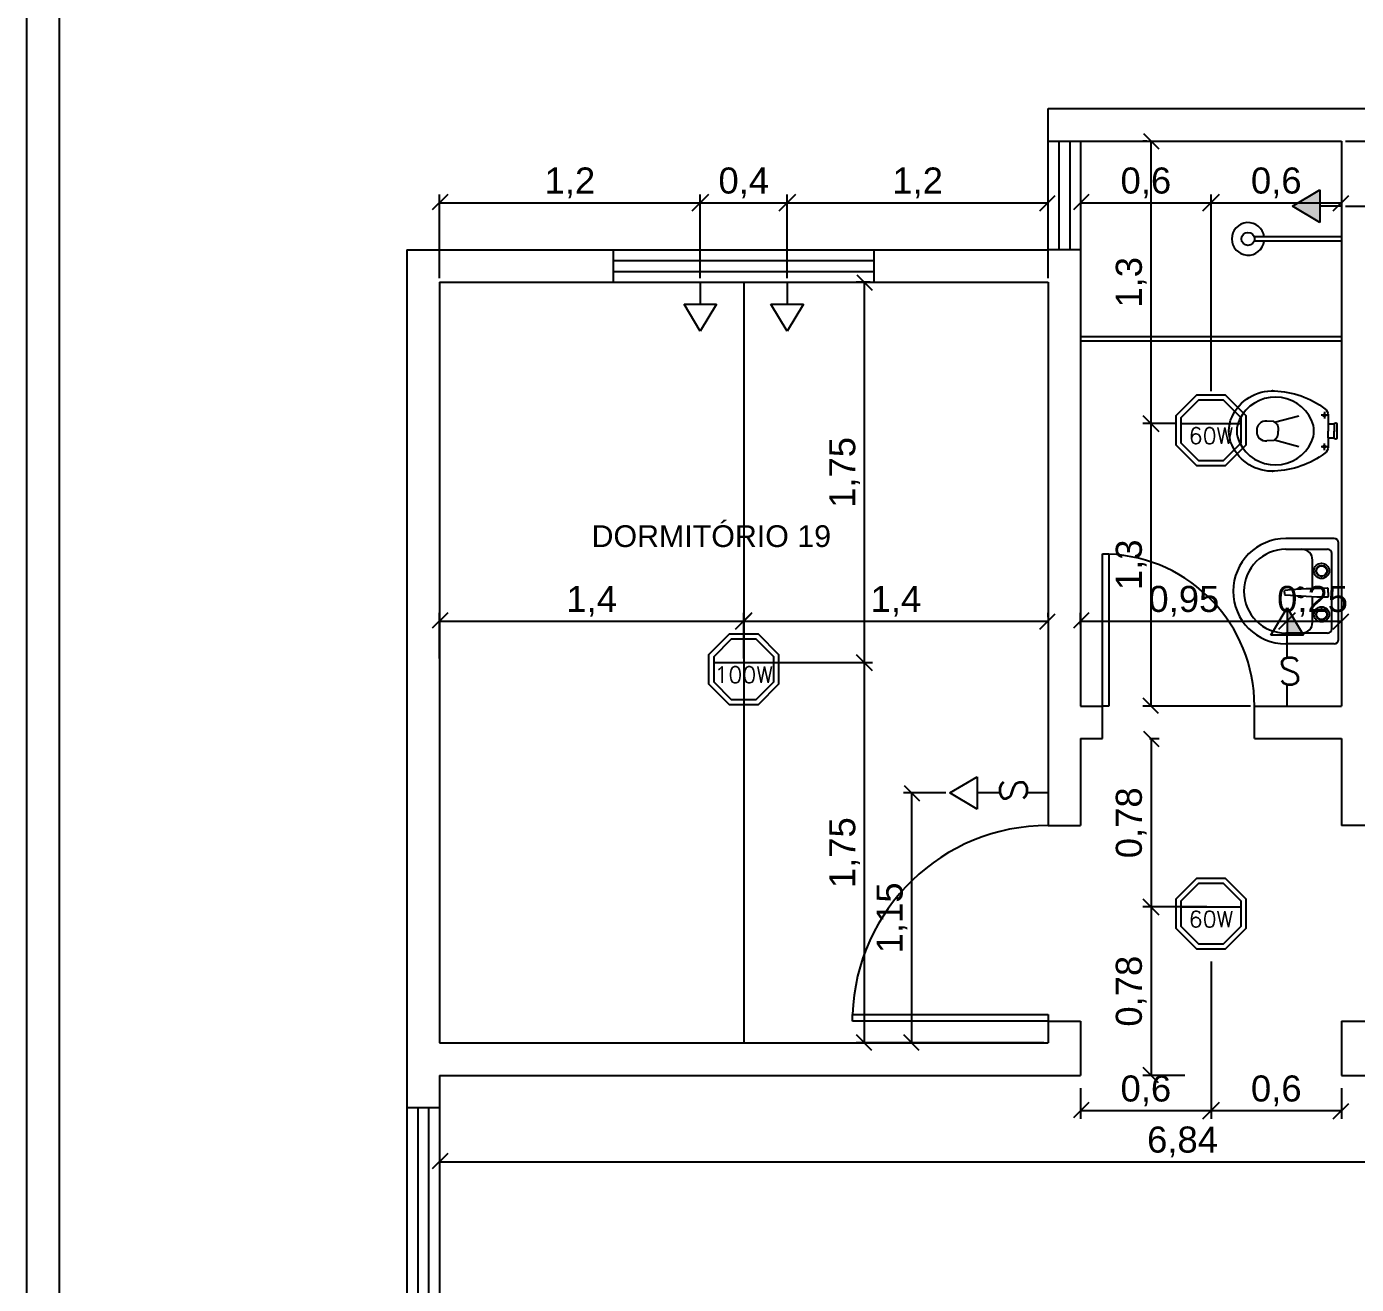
# Model space of a CAD drawing. Header units: millimetres. Extents: x 562 to 1062, y -27 to 300.
# Drawn here: x 650.36 to 656.48, y 248.46 to 254.25 of the extents above; entities that cross this region are included whole.
import ezdxf
from ezdxf.enums import TextEntityAlignment as Align

# ---------------------------------------------------------------- set-up
doc = ezdxf.new("R2010")
doc.units = ezdxf.units.MM
doc.header["$LTSCALE"] = 0.04
doc.linetypes.add('ACAD_ISO03W100', pattern=[30, 12, -18])
for name, color, linetype in [('01', 1, 'Continuous'), ('02', 2, 'Continuous'), ('03', 3, 'Continuous'), ('05', 5, 'Continuous'), ('2', 2, 'Continuous'), ('BAN', 11, 'Continuous'), ('LUMINAR', 2, 'Continuous'), ('TRACEJADO', 7, 'ACAD_ISO03W100')]:
    doc.layers.add(name, color=color, linetype=linetype)
doc.styles.add('SIMPLEX', font='SIMPLEX.SHX')
doc.styles.get("Standard").update_dxf_attribs({"font": 'arial.ttf'})
doc.dimstyles.new('ISO-25', dxfattribs={"dimscale": 0.03, "dimtxt": 4, "dimasz": 2.5, "dimexe": 1.25, "dimexo": 0.625, "dimtad": 1, "dimtxsty": 'Standard', "dimblk": 'OBLIQUE', "dimcen": 2.5, "dimadec": 3, "dimazin": 0, "dimtfac": 1, "dimtmove": 0, "dimatfit": 3, "dimldrblk": 'OBLIQUE', "dimfxl": 1, "dimarcsym": 0})

# ---------------------------------------------------------------- blocks, each defined once
blk = doc.blocks.new('_Oblique')
at = {"layer": 'TRACEJADO', "color": 0, "lineweight": -2}
blk.add_line((-0.5, -0.5), (0.5, 0.5), dxfattribs=at)
blk = doc.blocks.new('*D90')
at = {"layer": 'BAN', "color": 0, "lineweight": -2}
for p, q in [((652.2582, 253.0945), (652.2582, 253.4798)), ((652.2582, 253.4423), (653.4582, 253.4423)), ((653.4582, 253.0945), (653.4582, 253.4798))]:
    blk.add_line(p, q, dxfattribs=at)
at = {"layer": 'Defpoints', "color": 0}
for p in [(653.4582, 253.4423), (652.2582, 253.0757), (653.4582, 253.0757)]:
    blk.add_point(p, dxfattribs=at)
at = {"layer": 'BAN', "color": 0, "lineweight": -2, "xscale": 0.075, "yscale": 0.075, "zscale": 0.075, "rotation": 180}
blk.add_blockref('_Oblique', (652.2582, 253.4423), dxfattribs=at)
at = {"layer": 'BAN', "color": 0, "lineweight": -2, "xscale": 0.075, "yscale": 0.075, "zscale": 0.075}
blk.add_blockref('_Oblique', (653.4582, 253.4423), dxfattribs=at)
at = {"layer": 'BAN', "color": 0, "insert": (652.8582, 253.5331), "char_height": 0.12, "attachment_point": 5}
blk.add_mtext('1,2', dxfattribs=at)
blk = doc.blocks.new('*D91')
at = {"layer": 'BAN', "color": 0}
for p, q in [((653.4582, 253.0945), (653.4582, 253.4798)), ((653.4582, 253.4423), (653.8582, 253.4423)), ((653.8582, 253.0945), (653.8582, 253.4798))]:
    blk.add_line(p, q, dxfattribs=at)
at = {"layer": 'Defpoints', "color": 0}
for p in [(653.8582, 253.4423), (653.4582, 253.0757), (653.8582, 253.0757)]:
    blk.add_point(p, dxfattribs=at)
at = {"layer": 'BAN', "color": 0, "xscale": 0.075, "yscale": 0.075, "zscale": 0.075, "rotation": 180}
blk.add_blockref('_Oblique', (653.4582, 253.4423), dxfattribs=at)
at = {"layer": 'BAN', "color": 0, "xscale": 0.075, "yscale": 0.075, "zscale": 0.075}
blk.add_blockref('_Oblique', (653.8582, 253.4423), dxfattribs=at)
at = {"layer": 'BAN', "color": 0, "insert": (653.6582, 253.5331), "char_height": 0.12, "attachment_point": 5}
blk.add_mtext('0,4', dxfattribs=at)
blk = doc.blocks.new('*D92')
at = {"layer": 'BAN', "color": 0}
for p, q in [((653.8582, 253.0945), (653.8582, 253.4798)), ((653.8582, 253.4423), (655.0582, 253.4423)), ((655.0582, 253.0945), (655.0582, 253.4798))]:
    blk.add_line(p, q, dxfattribs=at)
at = {"layer": 'Defpoints', "color": 0}
for p in [(655.0582, 253.4423), (653.8582, 253.0757), (655.0582, 253.0757)]:
    blk.add_point(p, dxfattribs=at)
at = {"layer": 'BAN', "color": 0, "xscale": 0.075, "yscale": 0.075, "zscale": 0.075, "rotation": 180}
blk.add_blockref('_Oblique', (653.8582, 253.4423), dxfattribs=at)
at = {"layer": 'BAN', "color": 0, "xscale": 0.075, "yscale": 0.075, "zscale": 0.075}
blk.add_blockref('_Oblique', (655.0582, 253.4423), dxfattribs=at)
at = {"layer": 'BAN', "color": 0, "insert": (654.4582, 253.5331), "char_height": 0.12, "attachment_point": 5}
blk.add_mtext('1,2', dxfattribs=at)
blk = doc.blocks.new('*D93')
at = {"layer": 'BAN', "color": 0, "lineweight": -2}
for p, q in [((652.2582, 251.3445), (652.2582, 251.5541)), ((653.6582, 251.3445), (653.6582, 251.5541)), ((652.2582, 251.5166), (653.6582, 251.5166))]:
    blk.add_line(p, q, dxfattribs=at)
at = {"layer": 'Defpoints', "color": 0}
for p in [(653.6582, 251.5166), (652.2582, 251.3257), (653.6582, 251.3257)]:
    blk.add_point(p, dxfattribs=at)
at = {"layer": 'BAN', "color": 0, "lineweight": -2, "xscale": 0.075, "yscale": 0.075, "zscale": 0.075, "rotation": 180}
blk.add_blockref('_Oblique', (652.2582, 251.5166), dxfattribs=at)
at = {"layer": 'BAN', "color": 0, "lineweight": -2, "xscale": 0.075, "yscale": 0.075, "zscale": 0.075}
blk.add_blockref('_Oblique', (653.6582, 251.5166), dxfattribs=at)
at = {"layer": 'BAN', "color": 0, "insert": (652.9582, 251.6074), "char_height": 0.12, "attachment_point": 5}
blk.add_mtext('1,4', dxfattribs=at)
blk = doc.blocks.new('*D94')
at = {"layer": 'BAN', "color": 0}
for p, q in [((653.6582, 251.3445), (653.6582, 251.5541)), ((655.0582, 251.5353), (655.0582, 251.5541)), ((653.6582, 251.5166), (655.0582, 251.5166))]:
    blk.add_line(p, q, dxfattribs=at)
at = {"layer": 'Defpoints', "color": 0}
for p in [(655.0582, 251.5166), (655.0582, 251.5166), (653.6582, 251.3257)]:
    blk.add_point(p, dxfattribs=at)
at = {"layer": 'BAN', "color": 0, "xscale": 0.075, "yscale": 0.075, "zscale": 0.075, "rotation": 180}
blk.add_blockref('_Oblique', (653.6582, 251.5166), dxfattribs=at)
at = {"layer": 'BAN', "color": 0, "xscale": 0.075, "yscale": 0.075, "zscale": 0.075}
blk.add_blockref('_Oblique', (655.0582, 251.5166), dxfattribs=at)
at = {"layer": 'BAN', "color": 0, "insert": (654.3582, 251.6074), "char_height": 0.12, "attachment_point": 5}
blk.add_mtext('1,4', dxfattribs=at)
blk = doc.blocks.new('*D140')
at = {"layer": 'BAN', "color": 0, "lineweight": -2}
for p, q in [((652.2582, 249.407), (652.2582, 248.9909)), ((659.0957, 248.8254), (659.0957, 249.0659)), ((652.2582, 249.0284), (659.0957, 249.0284))]:
    blk.add_line(p, q, dxfattribs=at)
at = {"layer": 'Defpoints', "color": 0}
for p in [(652.2582, 249.4257), (659.0957, 249.0284), (659.0957, 248.8067)]:
    blk.add_point(p, dxfattribs=at)
at = {"layer": 'BAN', "color": 0, "lineweight": -2, "xscale": 0.075, "yscale": 0.075, "zscale": 0.075, "rotation": 180}
blk.add_blockref('_Oblique', (652.2582, 249.0284), dxfattribs=at)
at = {"layer": 'BAN', "color": 0, "lineweight": -2, "xscale": 0.075, "yscale": 0.075, "zscale": 0.075}
blk.add_blockref('_Oblique', (659.0957, 249.0284), dxfattribs=at)
at = {"layer": 'BAN', "color": 0, "insert": (655.677, 249.1192), "char_height": 0.12, "attachment_point": 5}
blk.add_mtext('6,84', dxfattribs=at)
blk = doc.blocks.new('*D146')
at = {"layer": 'BAN', "color": 0}
for p, q in [((655.2082, 253.707), (655.2082, 253.4048)), ((655.2082, 253.4423), (655.8082, 253.4423)), ((655.8082, 252.5754), (655.8082, 253.4798))]:
    blk.add_line(p, q, dxfattribs=at)
at = {"layer": 'Defpoints', "color": 0}
for p in [(655.2082, 253.7257), (655.8082, 253.4423), (655.8082, 252.5567)]:
    blk.add_point(p, dxfattribs=at)
at = {"layer": 'BAN', "color": 0, "xscale": 0.075, "yscale": 0.075, "zscale": 0.075, "rotation": 180}
blk.add_blockref('_Oblique', (655.2082, 253.4423), dxfattribs=at)
at = {"layer": 'BAN', "color": 0, "xscale": 0.075, "yscale": 0.075, "zscale": 0.075}
blk.add_blockref('_Oblique', (655.8082, 253.4423), dxfattribs=at)
at = {"layer": 'BAN', "color": 0, "insert": (655.5082, 253.5331), "char_height": 0.12, "attachment_point": 5}
blk.add_mtext('0,6', dxfattribs=at)
blk = doc.blocks.new('*D147')
at = {"layer": 'BAN', "color": 0}
for p, q in [((656.4082, 253.707), (656.4082, 253.4048)), ((655.8082, 252.5754), (655.8082, 253.4798)), ((655.8082, 253.4423), (656.4082, 253.4423))]:
    blk.add_line(p, q, dxfattribs=at)
at = {"layer": 'Defpoints', "color": 0}
for p in [(656.4082, 253.7257), (656.4082, 253.4423), (655.8082, 252.5567)]:
    blk.add_point(p, dxfattribs=at)
at = {"layer": 'BAN', "color": 0, "xscale": 0.075, "yscale": 0.075, "zscale": 0.075, "rotation": 180}
blk.add_blockref('_Oblique', (655.8082, 253.4423), dxfattribs=at)
at = {"layer": 'BAN', "color": 0, "xscale": 0.075, "yscale": 0.075, "zscale": 0.075}
blk.add_blockref('_Oblique', (656.4082, 253.4423), dxfattribs=at)
at = {"layer": 'BAN', "color": 0, "insert": (656.1082, 253.5331), "char_height": 0.12, "attachment_point": 5}
blk.add_mtext('0,6', dxfattribs=at)
blk = doc.blocks.new('*D209')
at = {"layer": 'BAN', "color": 0, "lineweight": -2}
for p, q in [((654.5881, 250.7254), (654.3936, 250.7254)), ((654.4311, 249.5757), (654.4311, 250.7254)), ((655.0395, 249.5757), (654.3936, 249.5757))]:
    blk.add_line(p, q, dxfattribs=at)
at = {"layer": 'Defpoints', "color": 0}
for p in [(654.4311, 250.7254), (654.6068, 250.7254), (655.0582, 249.5757)]:
    blk.add_point(p, dxfattribs=at)
at = {"layer": 'BAN', "color": 0, "lineweight": -2, "xscale": 0.075, "yscale": 0.075, "zscale": 0.075}
for p, rotation in [((654.4311, 250.7254), 90), ((654.4311, 249.5757), 270)]:
    blk.add_blockref('_Oblique', p, dxfattribs=dict(at, rotation=rotation))
at = {"layer": 'BAN', "color": 0, "insert": (654.3402, 250.1506), "char_height": 0.12, "attachment_point": 5, "rotation": 90}
blk.add_mtext('1,15', dxfattribs=at)
blk = doc.blocks.new('*D210')
at = {"layer": 'BAN', "color": 0, "lineweight": -2}
for p, q in [((655.6509, 252.4257), (655.4944, 252.4257)), ((655.5319, 251.1257), (655.5319, 252.4257)), ((655.9895, 251.1257), (655.4944, 251.1257))]:
    blk.add_line(p, q, dxfattribs=at)
at = {"layer": 'Defpoints', "color": 0}
for p in [(655.5319, 252.4257), (655.6697, 252.4257), (656.0082, 251.1257)]:
    blk.add_point(p, dxfattribs=at)
at = {"layer": 'BAN', "color": 0, "lineweight": -2, "xscale": 0.075, "yscale": 0.075, "zscale": 0.075}
for p, rotation in [((655.5319, 252.4257), 90), ((655.5319, 251.1257), 270)]:
    blk.add_blockref('_Oblique', p, dxfattribs=dict(at, rotation=rotation))
at = {"layer": 'BAN', "color": 0, "insert": (655.441, 251.7757), "char_height": 0.12, "attachment_point": 5, "rotation": 90}
blk.add_mtext('1,3', dxfattribs=at)
blk = doc.blocks.new('*D211')
at = {"layer": 'BAN', "color": 0}
for p, q in [((655.5131, 253.7257), (655.4944, 253.7257)), ((655.5319, 252.4257), (655.5319, 253.7257)), ((655.6509, 252.4257), (655.4944, 252.4257))]:
    blk.add_line(p, q, dxfattribs=at)
at = {"layer": 'Defpoints', "color": 0}
for p in [(655.5319, 253.7257), (655.5319, 253.7257), (655.6697, 252.4257)]:
    blk.add_point(p, dxfattribs=at)
at = {"layer": 'BAN', "color": 0, "xscale": 0.075, "yscale": 0.075, "zscale": 0.075}
for p, rotation in [((655.5319, 253.7257), 90), ((655.5319, 252.4257), 270)]:
    blk.add_blockref('_Oblique', p, dxfattribs=dict(at, rotation=rotation))
at = {"layer": 'BAN', "color": 0, "insert": (655.441, 253.0757), "char_height": 0.12, "attachment_point": 5, "rotation": 90}
blk.add_mtext('1,3', dxfattribs=at)
blk = doc.blocks.new('*D212')
at = {"layer": 'BAN', "color": 0}
for p, q in [((655.2082, 251.4978), (655.2082, 251.5541)), ((656.1579, 251.5584), (656.1579, 251.4791)), ((655.2082, 251.5166), (656.1579, 251.5166))]:
    blk.add_line(p, q, dxfattribs=at)
at = {"layer": 'Defpoints', "color": 0}
for p in [(656.1579, 251.5771), (656.1579, 251.5166), (655.2082, 251.4791)]:
    blk.add_point(p, dxfattribs=at)
at = {"layer": 'BAN', "color": 0, "xscale": 0.075, "yscale": 0.075, "zscale": 0.075, "rotation": 180}
blk.add_blockref('_Oblique', (655.2082, 251.5166), dxfattribs=at)
at = {"layer": 'BAN', "color": 0, "xscale": 0.075, "yscale": 0.075, "zscale": 0.075}
blk.add_blockref('_Oblique', (656.1579, 251.5166), dxfattribs=at)
at = {"layer": 'BAN', "color": 0, "insert": (655.6831, 251.6074), "char_height": 0.12, "attachment_point": 5}
blk.add_mtext('0,95', dxfattribs=at)
blk = doc.blocks.new('*D213')
at = {"layer": 'BAN', "color": 0}
for p, q in [((656.1579, 251.5584), (656.1579, 251.4791)), ((656.4082, 251.5584), (656.4082, 251.4791)), ((656.1579, 251.5166), (656.4082, 251.5166))]:
    blk.add_line(p, q, dxfattribs=at)
at = {"layer": 'Defpoints', "color": 0}
for p in [(656.1579, 251.5771), (656.4082, 251.5771), (656.4082, 251.5166)]:
    blk.add_point(p, dxfattribs=at)
at = {"layer": 'BAN', "color": 0, "xscale": 0.075, "yscale": 0.075, "zscale": 0.075, "rotation": 180}
blk.add_blockref('_Oblique', (656.1579, 251.5166), dxfattribs=at)
at = {"layer": 'BAN', "color": 0, "xscale": 0.075, "yscale": 0.075, "zscale": 0.075}
blk.add_blockref('_Oblique', (656.4082, 251.5166), dxfattribs=at)
at = {"layer": 'BAN', "color": 0, "insert": (656.2752, 251.6074), "char_height": 0.12, "attachment_point": 5}
blk.add_mtext('0,25', dxfattribs=at)
blk = doc.blocks.new('*D218')
at = {"layer": 'BAN', "color": 0, "lineweight": -2}
for p, q in [((656.427, 253.7257), (656.8398, 253.7257)), ((656.8023, 253.7257), (656.8023, 253.4257)), ((656.427, 253.4257), (656.8398, 253.4257))]:
    blk.add_line(p, q, dxfattribs=at)
at = {"layer": 'Defpoints', "color": 0}
for p in [(656.4082, 253.7257), (656.4082, 253.4257), (656.8023, 253.4257)]:
    blk.add_point(p, dxfattribs=at)
at = {"layer": 'BAN', "color": 0, "lineweight": -2, "xscale": 0.075, "yscale": 0.075, "zscale": 0.075}
for p, rotation in [((656.8023, 253.7257), 90), ((656.8023, 253.4257), 270)]:
    blk.add_blockref('_Oblique', p, dxfattribs=dict(at, rotation=rotation))
at = {"layer": 'BAN', "color": 0, "insert": (656.7115, 253.5757), "char_height": 0.12, "attachment_point": 5, "rotation": 90}
blk.add_mtext('0,3', dxfattribs=at)
blk = doc.blocks.new('*D220')
at = {"layer": 'BAN', "color": 0, "lineweight": -2}
for p, q in [((653.677, 251.3257), (654.2507, 251.3257)), ((654.2132, 249.5757), (654.2132, 251.3257)), ((655.0395, 249.5757), (654.1757, 249.5757))]:
    blk.add_line(p, q, dxfattribs=at)
at = {"layer": 'Defpoints', "color": 0}
for p in [(653.6582, 251.3257), (654.2132, 251.3257), (655.0582, 249.5757)]:
    blk.add_point(p, dxfattribs=at)
at = {"layer": 'BAN', "color": 0, "lineweight": -2, "xscale": 0.075, "yscale": 0.075, "zscale": 0.075}
for p, rotation in [((654.2132, 251.3257), 90), ((654.2132, 249.5757), 270)]:
    blk.add_blockref('_Oblique', p, dxfattribs=dict(at, rotation=rotation))
at = {"layer": 'BAN', "color": 0, "insert": (654.1223, 250.4507), "char_height": 0.12, "attachment_point": 5, "rotation": 90}
blk.add_mtext('1,75', dxfattribs=at)
blk = doc.blocks.new('*D221')
at = {"layer": 'BAN', "color": 0}
for p, q in [((654.2395, 253.0757), (654.1757, 253.0757)), ((654.2132, 251.3257), (654.2132, 253.0757)), ((653.677, 251.3257), (654.2507, 251.3257))]:
    blk.add_line(p, q, dxfattribs=at)
at = {"layer": 'Defpoints', "color": 0}
for p in [(654.2132, 253.0757), (654.2582, 253.0757), (653.6582, 251.3257)]:
    blk.add_point(p, dxfattribs=at)
at = {"layer": 'BAN', "color": 0, "xscale": 0.075, "yscale": 0.075, "zscale": 0.075}
for p, rotation in [((654.2132, 253.0757), 90), ((654.2132, 251.3257), 270)]:
    blk.add_blockref('_Oblique', p, dxfattribs=dict(at, rotation=rotation))
at = {"layer": 'BAN', "color": 0, "insert": (654.1223, 252.2007), "char_height": 0.12, "attachment_point": 5, "rotation": 90}
blk.add_mtext('1,75', dxfattribs=at)
blk = doc.blocks.new('*D227')
at = {"layer": 'BAN', "color": 0, "lineweight": -2}
for p, q in [((655.525, 250.9757), (655.5694, 250.9757)), ((655.5319, 250.9757), (655.5319, 250.2007)), ((655.7895, 250.2007), (655.4944, 250.2007))]:
    blk.add_line(p, q, dxfattribs=at)
at = {"layer": 'Defpoints', "color": 0}
for p in [(655.5062, 250.9757), (655.5319, 250.2007), (655.8082, 250.2007)]:
    blk.add_point(p, dxfattribs=at)
at = {"layer": 'BAN', "color": 0, "lineweight": -2, "xscale": 0.075, "yscale": 0.075, "zscale": 0.075}
for p, rotation in [((655.5319, 250.9757), 90), ((655.5319, 250.2007), 270)]:
    blk.add_blockref('_Oblique', p, dxfattribs=dict(at, rotation=rotation))
at = {"layer": 'BAN', "color": 0, "insert": (655.441, 250.5882), "char_height": 0.12, "attachment_point": 5, "rotation": 90}
blk.add_mtext('0,78', dxfattribs=at)
blk = doc.blocks.new('*D228')
at = {"layer": 'BAN', "color": 0}
for p, q in [((655.7895, 250.2007), (655.4944, 250.2007)), ((655.5319, 250.2007), (655.5319, 249.4257)), ((655.6875, 249.4257), (655.4944, 249.4257))]:
    blk.add_line(p, q, dxfattribs=at)
at = {"layer": 'Defpoints', "color": 0}
for p in [(655.8082, 250.2007), (655.5319, 249.4257), (655.7062, 249.4257)]:
    blk.add_point(p, dxfattribs=at)
at = {"layer": 'BAN', "color": 0, "xscale": 0.075, "yscale": 0.075, "zscale": 0.075}
for p, rotation in [((655.5319, 250.2007), 90), ((655.5319, 249.4257), 270)]:
    blk.add_blockref('_Oblique', p, dxfattribs=dict(at, rotation=rotation))
at = {"layer": 'BAN', "color": 0, "insert": (655.441, 249.8132), "char_height": 0.12, "attachment_point": 5, "rotation": 90}
blk.add_mtext('0,78', dxfattribs=at)
blk = doc.blocks.new('*D229')
at = {"layer": 'BAN', "color": 0, "lineweight": -2}
for p, q in [((655.8082, 249.9497), (655.8082, 249.226)), ((655.2082, 249.3671), (655.2082, 249.226)), ((655.2082, 249.2635), (655.8082, 249.2635))]:
    blk.add_line(p, q, dxfattribs=at)
at = {"layer": 'Defpoints', "color": 0}
for p in [(655.8082, 249.9685), (655.2082, 249.3859), (655.8082, 249.2635)]:
    blk.add_point(p, dxfattribs=at)
at = {"layer": 'BAN', "color": 0, "lineweight": -2, "xscale": 0.075, "yscale": 0.075, "zscale": 0.075, "rotation": 180}
blk.add_blockref('_Oblique', (655.2082, 249.2635), dxfattribs=at)
at = {"layer": 'BAN', "color": 0, "lineweight": -2, "xscale": 0.075, "yscale": 0.075, "zscale": 0.075}
blk.add_blockref('_Oblique', (655.8082, 249.2635), dxfattribs=at)
at = {"layer": 'BAN', "color": 0, "insert": (655.5082, 249.3543), "char_height": 0.12, "attachment_point": 5}
blk.add_mtext('0,6', dxfattribs=at)
blk = doc.blocks.new('*D230')
at = {"layer": 'BAN', "color": 0}
for p, q in [((655.8082, 249.9497), (655.8082, 249.226)), ((656.4082, 249.3671), (656.4082, 249.226)), ((655.8082, 249.2635), (656.4082, 249.2635))]:
    blk.add_line(p, q, dxfattribs=at)
at = {"layer": 'Defpoints', "color": 0}
for p in [(655.8082, 249.9685), (656.4082, 249.3859), (656.4082, 249.2635)]:
    blk.add_point(p, dxfattribs=at)
at = {"layer": 'BAN', "color": 0, "xscale": 0.075, "yscale": 0.075, "zscale": 0.075, "rotation": 180}
blk.add_blockref('_Oblique', (655.8082, 249.2635), dxfattribs=at)
at = {"layer": 'BAN', "color": 0, "xscale": 0.075, "yscale": 0.075, "zscale": 0.075}
blk.add_blockref('_Oblique', (656.4082, 249.2635), dxfattribs=at)
at = {"layer": 'BAN', "color": 0, "insert": (656.1082, 249.3543), "char_height": 0.12, "attachment_point": 5}
blk.add_mtext('0,6', dxfattribs=at)

msp = doc.modelspace()

# ---------------------------------------------------------------- hatches: boundary and pattern name
at = {"layer": '03'}
msp.add_hatch(color=256, dxfattribs=at).paths.add_polyline_path([(656.3082, 253.5007), (656.1832, 253.4257), (656.3082, 253.3507)])
h = msp.add_hatch(color=256, dxfattribs=at)
h.paths.add_polyline_path([(656.1579, 251.5771), (656.1579, 251.4615), (656.2252, 251.4615, 0.010312), (656.2273, 251.4615)])
h.paths.add_polyline_path([(656.2273, 251.4615), (656.1579, 251.4615), (656.1579, 251.4521), (656.2329, 251.4521)])

# ---------------------------------------------------------------- linework, layer by layer
at = {"color": 0, "linetype": 'ByBlock'}
for p in [(656.0911, 252.5763), (655.8904, 252.3913), (655.8904, 252.3913), (656.0911, 252.2063)]:
    msp.add_point(p, dxfattribs=at)
at = {"layer": '01'}
for p, q in [((656.4082, 253.2857), (656.0065, 253.2857)), ((656.4082, 253.2657), (656.0065, 253.2657)), ((655.2082, 252.8257), (656.4082, 252.8257)), ((655.2082, 252.8057), (656.4082, 252.8057)), ((656.1009, 252.4325), (656.2126, 252.4618)), ((656.3451, 252.4639), (656.3144, 252.4639)), ((656.3297, 252.4792), (656.3297, 252.4485)), ((656.0977, 252.4344), (656.0645, 252.4369)), ((656.3467, 252.4231), (656.3467, 252.3913)), ((656.3754, 252.4231), (656.3754, 252.3913)), ((656.0977, 252.3481), (656.0645, 252.3457)), ((656.1005, 252.3502), (656.2126, 252.3208)), ((656.3467, 252.3595), (656.3467, 252.3913)), ((656.3754, 252.3595), (656.3754, 252.3913)), ((656.3451, 252.3188), (656.3144, 252.3188)), ((656.3297, 252.3034), (656.3297, 252.3341)), ((656.3752, 251.8965), (656.1527, 251.8965)), ((656.3952, 251.4315), (656.3952, 251.8765)), ((656.1527, 251.847), (656.2252, 251.847)), ((656.2252, 251.847), (656.344, 251.847)), ((656.2752, 251.6656), (656.2752, 251.797)), ((656.364, 251.4815), (656.364, 251.827)), ((656.3468, 251.6475), (656.3468, 251.6655)), ((656.1468, 251.6475), (656.1468, 251.6557)), ((656.1468, 251.6475), (656.1468, 251.6394)), ((656.2752, 251.5115), (656.2752, 251.6295)), ((656.3468, 251.6475), (656.3468, 251.6296)), ((656.344, 251.4615), (656.1527, 251.4615)), ((656.3752, 251.4115), (656.1527, 251.4115))]:
    msp.add_line(p, q, dxfattribs=at)
msp.add_lwpolyline([(656.3756, 252.4246, -0.868852), (656.3867, 252.4231), (656.3867, 252.3913), (656.3867, 252.3595, -0.868852), (656.3756, 252.358), (656.3469, 252.358), (656.3469, 252.3175, -0.237631), (656.3324, 252.2887, -0.148029), (656.0998, 252.2065, -0.31016), (655.9046, 252.3262, -0.21646), (655.9046, 252.4565, -0.30817), (656.0998, 252.5761, -0.152934), (656.3324, 252.4939, -0.237634), (656.3469, 252.4651), (656.3469, 252.4246), (656.3756, 252.4246)], format="xyb", dxfattribs=at)
for centre, radius in [((655.9782, 253.2757), 0.03), ((656.3297, 252.4639), 0.00512), ((656.3297, 252.3188), 0.00512), ((656.3168, 251.7475), 0.035), ((656.3168, 251.7475), 0.025), ((656.3168, 251.7475), 0.024), ((656.3168, 251.5475), 0.035), ((656.3168, 251.5475), 0.025), ((656.3168, 251.5475), 0.024)]:
    msp.add_circle(centre, radius, dxfattribs=at)
for centre, radius, start, end in [((655.9782, 253.2757), 0.075, 7.66226, 352.33774), ((656.1043, 252.3642), 0.1833, 24.88174, 153.93377), ((656.0413, 252.3913), 0.1148, 152.27758, 207.72242), ((656.0597, 252.3961), 0.0411, 83.38385, 186.61615), ((656.08, 252.3999), 0.0388, 347.22588, 62.84653), ((656.1643, 252.3913), 0.1175, 334.82339, 25.17661), ((656.1043, 252.4186), 0.1833, 206.09832, 335.08617), ((656.0599, 252.3867), 0.0412, 173.55086, 276.44914), ((656.0718, 252.3864), 0.0462, 304.01379, 6.04102), ((656.1527, 251.654), 0.2425, 90, 270), ((656.3752, 251.8765), 0.02, 0, 90), ((656.1527, 251.654), 0.193, 90, 270), ((656.2252, 251.797), 0.05, 0, 90), ((656.344, 251.827), 0.02, 0, 90), ((656.389, 248.8182), 2.8497, 90.88971, 94.83899), ((656.2198, 251.6489), 0.0225, 41.22337, 145.61809), ((656.3448, 251.6655), 0.002, 0, 90.88971), ((656.1488, 251.6557), 0.002, 94.83899, 180), ((656.1488, 251.6394), 0.002, 180, 265.16101), ((656.389, 254.4769), 2.8497, 265.16101, 269.11029), ((656.2198, 251.6489), 0.0225, 224.22519, 308.92653), ((656.3448, 251.6296), 0.002, 269.11029, 0), ((656.2252, 251.5115), 0.05, 270, 0), ((656.344, 251.4815), 0.02, 270, 0), ((656.3752, 251.4315), 0.02, 270, 0)]:
    msp.add_arc(centre, radius, start, end, dxfattribs=at)
msp.add_point((656.3867, 252.3913), dxfattribs=at)
at = {"layer": '02'}
for p, q in [((655.1082, 253.7257), (655.1082, 253.2257)), ((655.1582, 253.7257), (655.1582, 253.2257)), ((653.0582, 253.2257), (654.2582, 253.2257)), ((653.0582, 253.1757), (654.2582, 253.1757)), ((653.0582, 253.1257), (654.2582, 253.1257)), ((653.0582, 253.0757), (654.2582, 253.0757)), ((655.3382, 251.1257), (655.3082, 251.1257)), ((655.0582, 249.7057), (655.0582, 249.6757)), ((652.1082, 249.2757), (652.1082, 248.0757)), ((652.1582, 249.2757), (652.1582, 248.0757)), ((652.2082, 249.2757), (652.2082, 248.0757)), ((652.2582, 249.2757), (652.2582, 248.0757))]:
    msp.add_line(p, q, dxfattribs=at)
at = {"layer": '03'}
for p, q in [((656.1832, 253.4257), (656.3082, 253.5007)), ((656.3082, 253.5007), (656.3082, 253.3507)), ((656.3082, 253.3507), (656.1832, 253.4257)), ((656.4082, 253.4257), (656.3082, 253.4257)), ((653.4582, 253.0757), (653.4582, 252.9757)), ((653.8582, 253.0757), (653.8582, 252.9757)), ((653.3832, 252.9757), (653.5332, 252.9757)), ((653.4582, 252.8507), (653.3832, 252.9757)), ((653.5332, 252.9757), (653.4582, 252.8507)), ((653.8582, 252.8507), (653.7832, 252.9757)), ((653.7832, 252.9757), (653.9332, 252.9757)), ((653.9332, 252.9757), (653.8582, 252.8507)), ((656.0829, 251.4521), (656.1579, 251.5771)), ((656.1579, 251.5771), (656.2329, 251.4521)), ((656.1579, 251.5771), (656.1579, 251.4521)), ((656.2329, 251.4521), (656.0829, 251.4521)), ((656.1579, 251.3521), (656.1579, 251.4521)), ((656.1582, 251.1257), (656.1582, 251.2257)), ((654.6068, 250.7254), (654.7318, 250.8004)), ((654.7318, 250.8004), (654.7318, 250.6504)), ((654.7318, 250.6504), (654.6068, 250.7254)), ((654.8318, 250.7254), (654.7318, 250.7254)), ((655.0582, 250.7257), (654.9582, 250.7257))]:
    msp.add_line(p, q, dxfattribs=at)
for points in [[(655.7413, 252.5567), (655.6466, 252.462), (655.6466, 252.328), (655.7413, 252.2333), (655.8752, 252.2333), (655.9699, 252.328), (655.9699, 252.462), (655.8752, 252.5567)], [(653.5913, 251.4567), (653.4966, 251.362), (653.4966, 251.228), (653.5913, 251.1333), (653.7252, 251.1333), (653.8199, 251.228), (653.8199, 251.362), (653.7252, 251.4567)], [(655.7413, 250.3317), (655.6466, 250.237), (655.6466, 250.103), (655.7413, 250.0083), (655.8752, 250.0083), (655.9699, 250.103), (655.9699, 250.237), (655.8752, 250.3317)]]:
    msp.add_lwpolyline(points, close=True, dxfattribs=at)
at = {"layer": '05'}
for p, q in [((650.3582, 269.7757), (650.3582, 239.7649)), ((650.5082, 269.6257), (650.5082, 239.7649)), ((655.0582, 253.2257), (655.0582, 253.8757)), ((655.0582, 253.8757), (656.5582, 253.8757)), ((655.0582, 253.7257), (655.2082, 253.7257)), ((655.2082, 253.7257), (655.2082, 251.1257)), ((655.2082, 253.7257), (656.4082, 253.7257)), ((656.4082, 253.7257), (656.4082, 251.1257)), ((652.1082, 253.2257), (652.1082, 249.2757)), ((652.1082, 253.2257), (653.0582, 253.2257)), ((653.0582, 253.0757), (653.0582, 253.2257)), ((654.2582, 253.2257), (655.0582, 253.2257)), ((654.2582, 253.0757), (654.2582, 253.2257)), ((655.2082, 253.2257), (655.0582, 253.2257)), ((652.2582, 253.0757), (652.2582, 249.5757)), ((652.2582, 253.0757), (653.0582, 253.0757)), ((654.2582, 253.0757), (655.0582, 253.0757)), ((655.0582, 253.0757), (655.0582, 250.5757)), ((655.2082, 251.1257), (655.3082, 251.1257)), ((655.3082, 250.9757), (655.3082, 251.1257)), ((656.0082, 250.9757), (656.0082, 251.1257)), ((656.0082, 251.1257), (656.4082, 251.1257)), ((655.2082, 250.9757), (655.2082, 250.5757)), ((655.2082, 250.9757), (655.3082, 250.9757)), ((656.0082, 250.9757), (656.4082, 250.9757)), ((656.4082, 250.9757), (656.4082, 250.5757)), ((655.0582, 250.5757), (655.2082, 250.5757)), ((656.5582, 250.5757), (656.4082, 250.5757)), ((655.0582, 249.6757), (655.2082, 249.6757)), ((655.0582, 249.6757), (655.0582, 249.5757)), ((655.2082, 249.6757), (655.2082, 249.4257)), ((656.4082, 249.6757), (656.4082, 249.4257)), ((656.4082, 249.6757), (656.5582, 249.6757)), ((652.2582, 249.5757), (655.0582, 249.5757)), ((652.2582, 249.4257), (652.2582, 249.2757)), ((652.2582, 249.4257), (655.2082, 249.4257)), ((656.4082, 249.4257), (656.5582, 249.4257)), ((652.2582, 249.2757), (652.1082, 249.2757))]:
    msp.add_line(p, q, dxfattribs=at)
at = {"layer": '2'}
for p, q in [((655.3082, 251.8257), (655.3382, 251.8257)), ((655.3082, 251.1257), (655.3082, 251.8257)), ((655.3382, 251.8257), (655.3382, 251.1257)), ((654.1582, 249.7057), (655.0582, 249.7057)), ((654.1582, 249.6757), (654.1582, 249.7057)), ((655.0582, 249.6757), (654.1582, 249.6757))]:
    msp.add_line(p, q, dxfattribs=at)
for centre, radius, start, end in [((655.3082, 251.1257), 0.7, 0, 87.54371), ((655.0582, 249.6757), 0.9, 90, 178.08979)]:
    msp.add_arc(centre, radius, start, end, dxfattribs=at)
at = {"layer": 'BAN'}
msp.add_line((653.6582, 253.0757), (653.6582, 249.5757), dxfattribs=at)
at = {"layer": 'LUMINAR', "color": 1}
for p, q in [((655.6697, 252.4257), (655.9468, 252.4257)), ((653.5197, 251.3257), (653.7968, 251.3257)), ((655.6697, 250.2007), (655.9468, 250.2007))]:
    msp.add_line(p, q, dxfattribs=at)
for points in [[(655.7508, 252.5336), (655.6697, 252.4524), (655.6697, 252.3376), (655.7508, 252.2564), (655.8657, 252.2564), (655.9468, 252.3376), (655.9468, 252.4524), (655.8657, 252.5336)], [(653.6008, 251.4336), (653.5197, 251.3524), (653.5197, 251.2376), (653.6008, 251.1564), (653.7157, 251.1564), (653.7968, 251.2376), (653.7968, 251.3524), (653.7157, 251.4336)], [(655.7508, 250.3086), (655.6697, 250.2274), (655.6697, 250.1126), (655.7508, 250.0314), (655.8657, 250.0314), (655.9468, 250.1126), (655.9468, 250.2274), (655.8657, 250.3086)]]:
    msp.add_lwpolyline(points, close=True, dxfattribs=at)

# ---------------------------------------------------------------- texts
at = {"layer": '01'}
msp.add_text('DORMITÓRIO 19', height=0.1, dxfattribs=at).set_placement((652.9577, 251.8575))
at = {"layer": '03', "style": 'SIMPLEX'}
msp.add_attdef('S', (656.1171, 251.2232), 'S', height=0.125, dxfattribs=at)
msp.add_attdef('S', (654.9608, 250.6846), 'S', height=0.125, rotation=90, dxfattribs=at)
at = {"layer": 'LUMINAR', "style": 'SIMPLEX'}
for tag, p in [('60W', (655.8078, 252.3322)), ('100W', (653.6578, 251.2322)), ('60W', (655.8078, 250.1072))]:
    msp.add_attdef(tag, text='100W', height=0.075, dxfattribs=at).set_placement(p, align=Align.CENTER)

# ---------------------------------------------------------------- dimensions: what is measured, and where the dimension line sits
at = {"layer": 'BAN'}
for base, p1, p2, picture, middle in [((655.5319, 253.7257), (655.6697, 252.4257), (655.5319, 253.7257), '*D211', (655.441, 253.0757)), ((654.2132, 253.0757), (653.6582, 251.3257), (654.2582, 253.0757), '*D221', (654.1223, 252.2007)), ((655.5318510803, 249.4257224954), (655.8082490579, 250.2007224954), (655.7062042058, 249.4257224954), '*D228', (655.4409864828, 249.8132224954))]:
    dim = msp.add_linear_dim(base=base, p1=p1, p2=p2, angle=90, dimstyle='ISO-25', override={"dimtmove": 1}, dxfattribs=at)
    dim.commit()
    dim.dimension.update_dxf_attribs({"geometry": picture, "text_midpoint": middle})
for base, p1, p2, picture, middle in [((656.8023, 253.4257), (656.4082, 253.7257), (656.4082, 253.4257), '*D218', (656.7115, 253.5757)), ((655.5319, 252.4257), (656.0082, 251.1257), (655.6697, 252.4257), '*D210', (655.441, 251.7757)), ((654.2132, 251.3257), (655.0582, 249.5757), (653.6582, 251.3257), '*D220', (654.1223, 250.4507)), ((655.5318510803, 250.2007224954), (655.5062042058, 250.9757224954), (655.8082490579, 250.2007224954), '*D227', (655.4409864828, 250.5882224954)), ((654.4311, 250.7254), (655.0582, 249.5757), (654.6068, 250.7254), '*D209', (654.3402, 250.1506))]:
    dim = msp.add_linear_dim(base=base, p1=p1, p2=p2, angle=90, dimstyle='ISO-25', dxfattribs=at)
    dim.commit()
    dim.dimension.update_dxf_attribs({"geometry": picture, "text_midpoint": middle})
for base, p1, p2, picture, middle in [((655.8082, 253.4423), (655.2082, 253.7257), (655.8082, 252.5567), '*D146', (655.5082, 253.5331)), ((656.4082, 253.4423), (655.8082, 252.5567), (656.4082, 253.7257), '*D147', (656.1082, 253.5331)), ((653.8582, 253.4423), (653.4582, 253.0757), (653.8582, 253.0757), '*D91', (653.6582, 253.5331)), ((655.0582, 253.4423), (653.8582, 253.0757), (655.0582, 253.0757), '*D92', (654.4582, 253.5331)), ((655.0582, 251.5166), (653.6582, 251.3257), (655.0582, 251.5166), '*D94', (654.3582, 251.6074)), ((656.1579, 251.5166), (655.2082, 251.4791), (656.1579, 251.5771), '*D212', (655.6831, 251.6074)), ((656.4082, 249.2635), (655.8082, 249.9685), (656.4082, 249.3859), '*D230', (656.1082, 249.3543))]:
    dim = msp.add_linear_dim(base=base, p1=p1, p2=p2, dimstyle='ISO-25', override={"dimtmove": 1}, dxfattribs=at)
    dim.commit()
    dim.dimension.update_dxf_attribs({"geometry": picture, "text_midpoint": middle})
for base, p1, p2, picture, middle in [((653.4582, 253.4423), (652.2582, 253.0757), (653.4582, 253.0757), '*D90', (652.8582, 253.5331)), ((653.6582, 251.5166), (652.2582, 251.3257), (653.6582, 251.3257), '*D93', (652.9582, 251.6074)), ((655.8082, 249.2635), (655.2082, 249.3859), (655.8082, 249.9685), '*D229', (655.5082, 249.3543)), ((659.0957, 249.0284), (652.2582, 249.4257), (659.0957, 248.8067), '*D140', (655.677, 249.1192))]:
    dim = msp.add_linear_dim(base=base, p1=p1, p2=p2, dimstyle='ISO-25', dxfattribs=at)
    dim.commit()
    dim.dimension.update_dxf_attribs({"geometry": picture, "text_midpoint": middle})
dim = msp.add_linear_dim(base=(656.4082, 251.5166), p1=(656.1579, 251.5771), p2=(656.4082, 251.5771), dimstyle='ISO-25', override={"dimtmove": 1}, dxfattribs=at)
dim.commit()
dim.dimension.update_dxf_attribs({"geometry": '*D213', "text_midpoint": (656.2752, 251.5166), "dimtype": 160})

doc.saveas('drawing.dxf')
